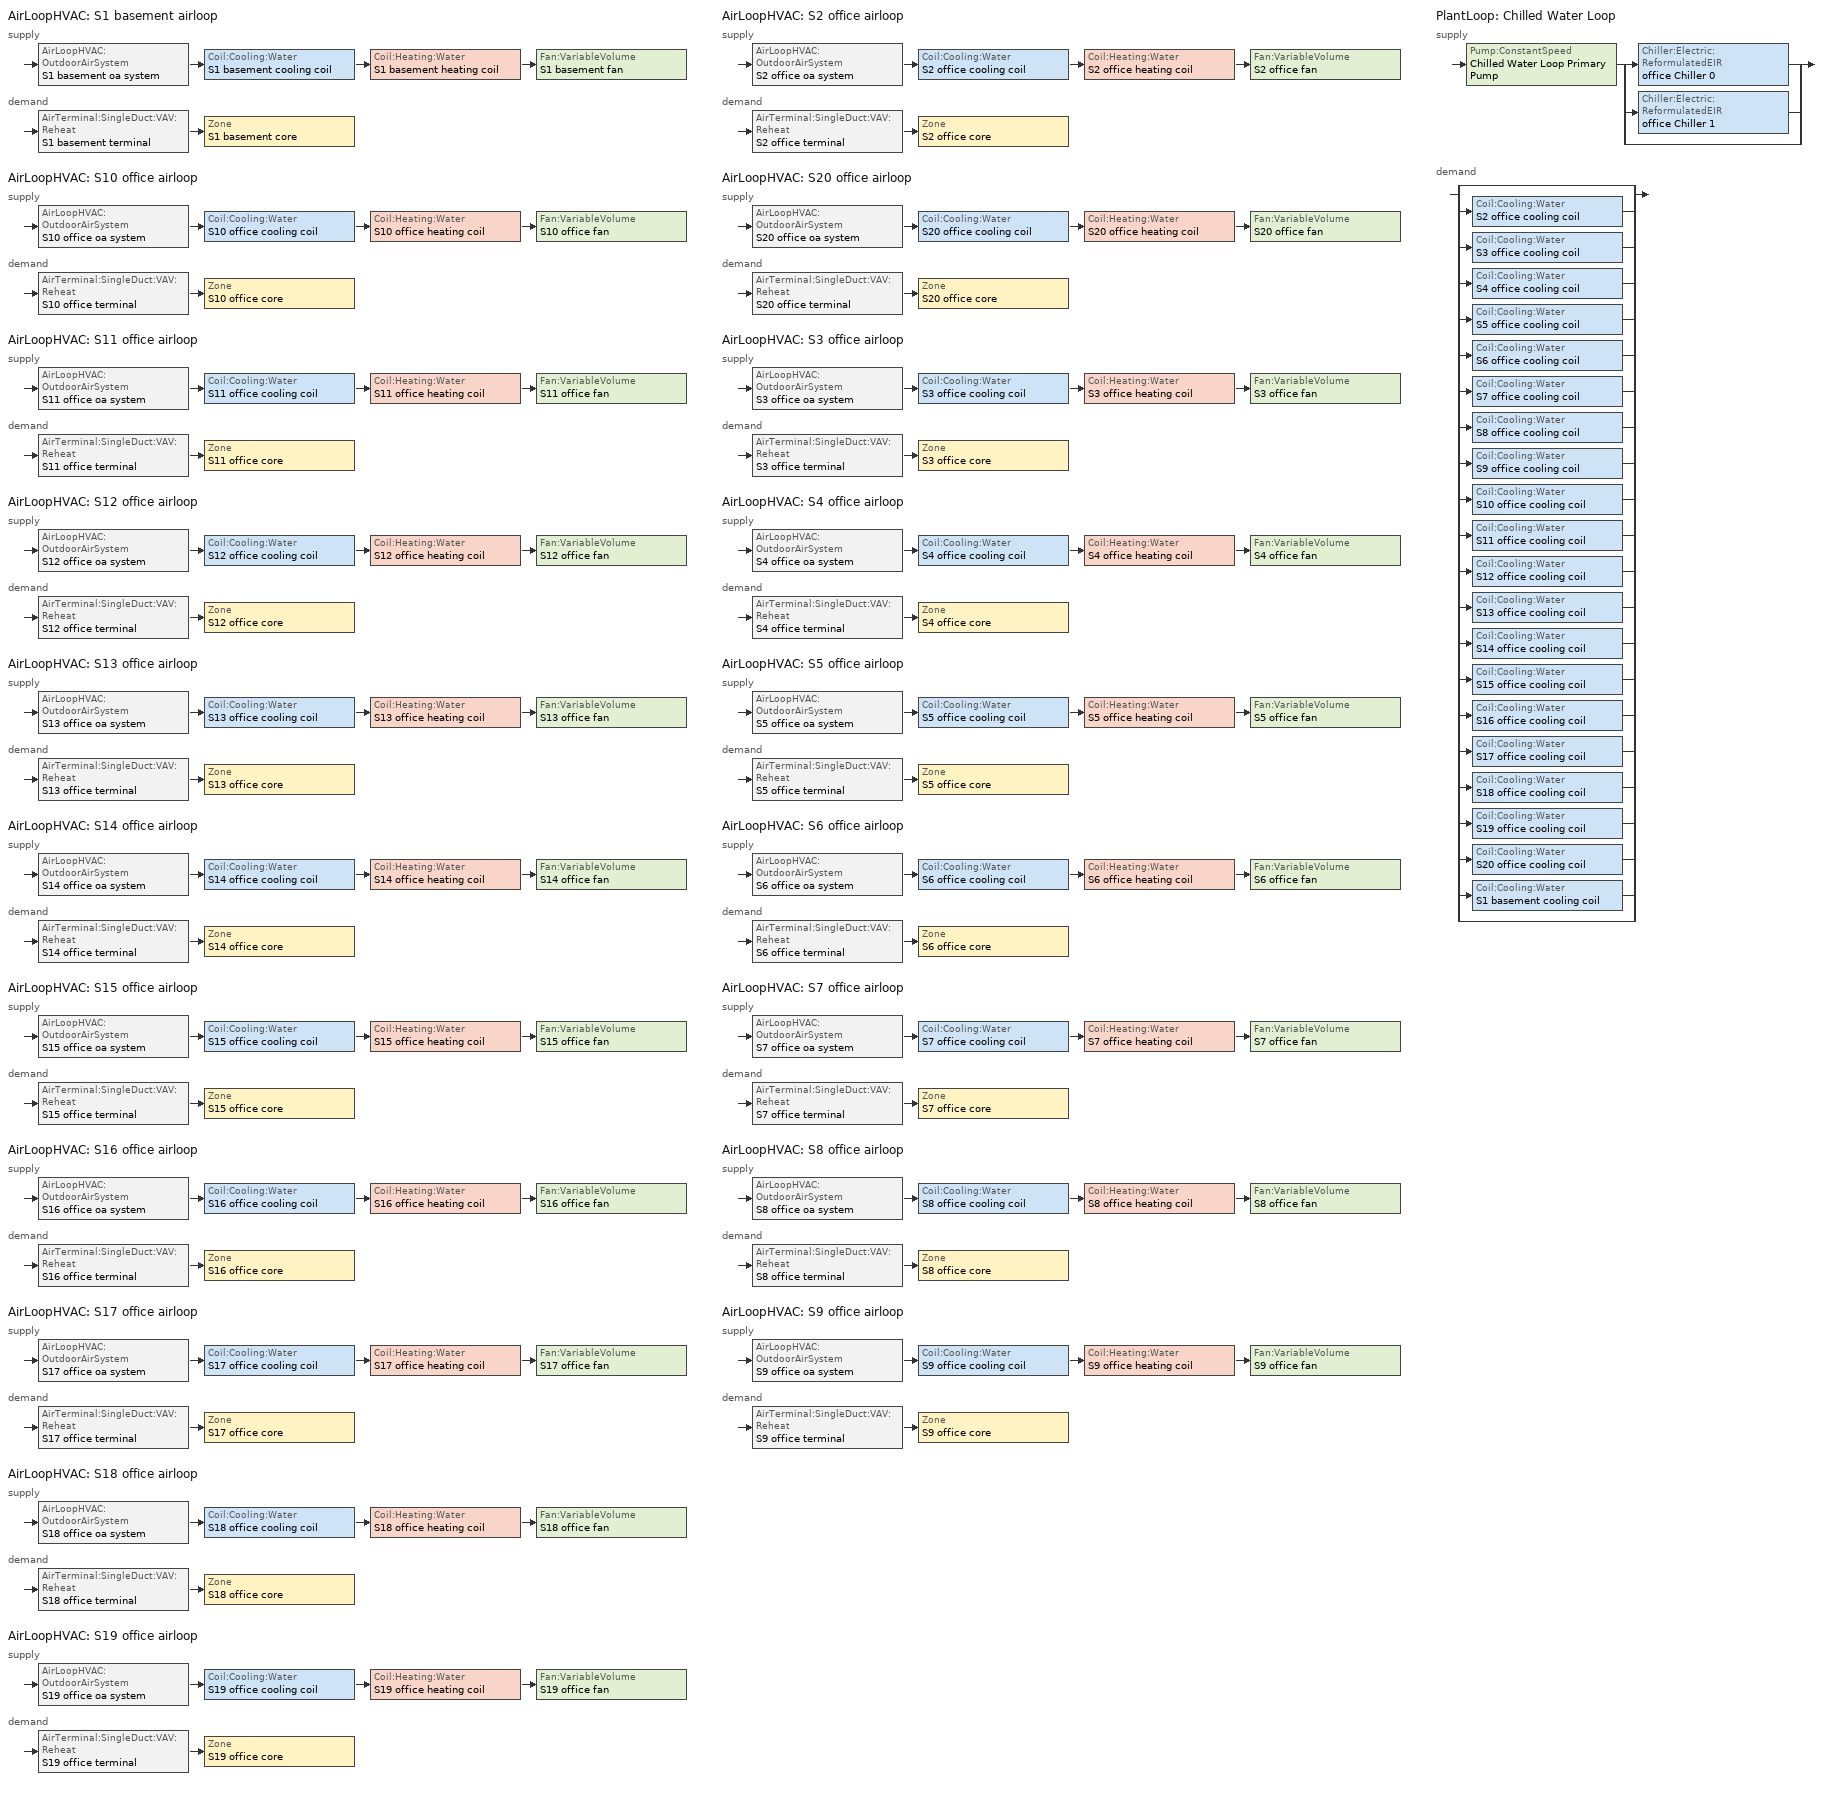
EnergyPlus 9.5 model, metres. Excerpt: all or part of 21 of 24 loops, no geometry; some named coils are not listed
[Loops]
AirLoopHVAC 'S1 basement airloop'
 supply: AirLoopHVAC:OutdoorAirSystem 'S1 basement oa system' > Coil:Cooling:Water 'S1 basement cooling coil' > Coil:Heating:Water 'S1 basement heating coil' > Fan:VariableVolume 'S1 basement fan'
 demand: AirTerminal:SingleDuct:VAV:Reheat 'S1 basement terminal' > Zone 'S1 basement core'
AirLoopHVAC 'S10 office airloop'
 supply: AirLoopHVAC:OutdoorAirSystem 'S10 office oa system' > Coil:Cooling:Water 'S10 office cooling coil' > Coil:Heating:Water 'S10 office heating coil' > Fan:VariableVolume 'S10 office fan'
 demand: AirTerminal:SingleDuct:VAV:Reheat 'S10 office terminal' > Zone 'S10 office core'
AirLoopHVAC 'S11 office airloop'
 supply: AirLoopHVAC:OutdoorAirSystem 'S11 office oa system' > Coil:Cooling:Water 'S11 office cooling coil' > Coil:Heating:Water 'S11 office heating coil' > Fan:VariableVolume 'S11 office fan'
 demand: AirTerminal:SingleDuct:VAV:Reheat 'S11 office terminal' > Zone 'S11 office core'
AirLoopHVAC 'S12 office airloop'
 supply: AirLoopHVAC:OutdoorAirSystem 'S12 office oa system' > Coil:Cooling:Water 'S12 office cooling coil' > Coil:Heating:Water 'S12 office heating coil' > Fan:VariableVolume 'S12 office fan'
 demand: AirTerminal:SingleDuct:VAV:Reheat 'S12 office terminal' > Zone 'S12 office core'
AirLoopHVAC 'S13 office airloop'
 supply: AirLoopHVAC:OutdoorAirSystem 'S13 office oa system' > Coil:Cooling:Water 'S13 office cooling coil' > Coil:Heating:Water 'S13 office heating coil' > Fan:VariableVolume 'S13 office fan'
 demand: AirTerminal:SingleDuct:VAV:Reheat 'S13 office terminal' > Zone 'S13 office core'
AirLoopHVAC 'S14 office airloop'
 supply: AirLoopHVAC:OutdoorAirSystem 'S14 office oa system' > Coil:Cooling:Water 'S14 office cooling coil' > Coil:Heating:Water 'S14 office heating coil' > Fan:VariableVolume 'S14 office fan'
 demand: AirTerminal:SingleDuct:VAV:Reheat 'S14 office terminal' > Zone 'S14 office core'
AirLoopHVAC 'S15 office airloop'
 supply: AirLoopHVAC:OutdoorAirSystem 'S15 office oa system' > Coil:Cooling:Water 'S15 office cooling coil' > Coil:Heating:Water 'S15 office heating coil' > Fan:VariableVolume 'S15 office fan'
 demand: AirTerminal:SingleDuct:VAV:Reheat 'S15 office terminal' > Zone 'S15 office core'
AirLoopHVAC 'S16 office airloop'
 supply: AirLoopHVAC:OutdoorAirSystem 'S16 office oa system' > Coil:Cooling:Water 'S16 office cooling coil' > Coil:Heating:Water 'S16 office heating coil' > Fan:VariableVolume 'S16 office fan'
 demand: AirTerminal:SingleDuct:VAV:Reheat 'S16 office terminal' > Zone 'S16 office core'
AirLoopHVAC 'S17 office airloop'
 supply: AirLoopHVAC:OutdoorAirSystem 'S17 office oa system' > Coil:Cooling:Water 'S17 office cooling coil' > Coil:Heating:Water 'S17 office heating coil' > Fan:VariableVolume 'S17 office fan'
 demand: AirTerminal:SingleDuct:VAV:Reheat 'S17 office terminal' > Zone 'S17 office core'
AirLoopHVAC 'S18 office airloop'
 supply: AirLoopHVAC:OutdoorAirSystem 'S18 office oa system' > Coil:Cooling:Water 'S18 office cooling coil' > Coil:Heating:Water 'S18 office heating coil' > Fan:VariableVolume 'S18 office fan'
 demand: AirTerminal:SingleDuct:VAV:Reheat 'S18 office terminal' > Zone 'S18 office core'
AirLoopHVAC 'S19 office airloop'
 supply: AirLoopHVAC:OutdoorAirSystem 'S19 office oa system' > Coil:Cooling:Water 'S19 office cooling coil' > Coil:Heating:Water 'S19 office heating coil' > Fan:VariableVolume 'S19 office fan'
 demand: AirTerminal:SingleDuct:VAV:Reheat 'S19 office terminal' > Zone 'S19 office core'
AirLoopHVAC 'S2 office airloop'
 supply: AirLoopHVAC:OutdoorAirSystem 'S2 office oa system' > Coil:Cooling:Water 'S2 office cooling coil' > Coil:Heating:Water 'S2 office heating coil' > Fan:VariableVolume 'S2 office fan'
 demand: AirTerminal:SingleDuct:VAV:Reheat 'S2 office terminal' > Zone 'S2 office core'
AirLoopHVAC 'S20 office airloop'
 supply: AirLoopHVAC:OutdoorAirSystem 'S20 office oa system' > Coil:Cooling:Water 'S20 office cooling coil' > Coil:Heating:Water 'S20 office heating coil' > Fan:VariableVolume 'S20 office fan'
 demand: AirTerminal:SingleDuct:VAV:Reheat 'S20 office terminal' > Zone 'S20 office core'
AirLoopHVAC 'S3 office airloop'
 supply: AirLoopHVAC:OutdoorAirSystem 'S3 office oa system' > Coil:Cooling:Water 'S3 office cooling coil' > Coil:Heating:Water 'S3 office heating coil' > Fan:VariableVolume 'S3 office fan'
 demand: AirTerminal:SingleDuct:VAV:Reheat 'S3 office terminal' > Zone 'S3 office core'
AirLoopHVAC 'S4 office airloop'
 supply: AirLoopHVAC:OutdoorAirSystem 'S4 office oa system' > Coil:Cooling:Water 'S4 office cooling coil' > Coil:Heating:Water 'S4 office heating coil' > Fan:VariableVolume 'S4 office fan'
 demand: AirTerminal:SingleDuct:VAV:Reheat 'S4 office terminal' > Zone 'S4 office core'
AirLoopHVAC 'S5 office airloop'
 supply: AirLoopHVAC:OutdoorAirSystem 'S5 office oa system' > Coil:Cooling:Water 'S5 office cooling coil' > Coil:Heating:Water 'S5 office heating coil' > Fan:VariableVolume 'S5 office fan'
 demand: AirTerminal:SingleDuct:VAV:Reheat 'S5 office terminal' > Zone 'S5 office core'
AirLoopHVAC 'S6 office airloop'
 supply: AirLoopHVAC:OutdoorAirSystem 'S6 office oa system' > Coil:Cooling:Water 'S6 office cooling coil' > Coil:Heating:Water 'S6 office heating coil' > Fan:VariableVolume 'S6 office fan'
 demand: AirTerminal:SingleDuct:VAV:Reheat 'S6 office terminal' > Zone 'S6 office core'
AirLoopHVAC 'S7 office airloop'
 supply: AirLoopHVAC:OutdoorAirSystem 'S7 office oa system' > Coil:Cooling:Water 'S7 office cooling coil' > Coil:Heating:Water 'S7 office heating coil' > Fan:VariableVolume 'S7 office fan'
 demand: AirTerminal:SingleDuct:VAV:Reheat 'S7 office terminal' > Zone 'S7 office core'
AirLoopHVAC 'S8 office airloop'
 supply: AirLoopHVAC:OutdoorAirSystem 'S8 office oa system' > Coil:Cooling:Water 'S8 office cooling coil' > Coil:Heating:Water 'S8 office heating coil' > Fan:VariableVolume 'S8 office fan'
 demand: AirTerminal:SingleDuct:VAV:Reheat 'S8 office terminal' > Zone 'S8 office core'
AirLoopHVAC 'S9 office airloop'
 supply: AirLoopHVAC:OutdoorAirSystem 'S9 office oa system' > Coil:Cooling:Water 'S9 office cooling coil' > Coil:Heating:Water 'S9 office heating coil' > Fan:VariableVolume 'S9 office fan'
 demand: AirTerminal:SingleDuct:VAV:Reheat 'S9 office terminal' > Zone 'S9 office core'
PlantLoop 'Chilled Water Loop'
 supply: Pump:ConstantSpeed 'Chilled Water Loop Primary Pump' > split
  | Chiller:Electric:ReformulatedEIR 'office Chiller 0'
  | Chiller:Electric:ReformulatedEIR 'office Chiller 1'
  | bypass
 demand: split
  | bypass
  | Coil:Cooling:Water 'S2 office cooling coil'
  | Coil:Cooling:Water 'S3 office cooling coil'
  | Coil:Cooling:Water 'S4 office cooling coil'
  | Coil:Cooling:Water 'S5 office cooling coil'
  | Coil:Cooling:Water 'S6 office cooling coil'
  | Coil:Cooling:Water 'S7 office cooling coil'
  | Coil:Cooling:Water 'S8 office cooling coil'
  | Coil:Cooling:Water 'S9 office cooling coil'
  | Coil:Cooling:Water 'S10 office cooling coil'
  | Coil:Cooling:Water 'S11 office cooling coil'
  | Coil:Cooling:Water 'S12 office cooling coil'
  | Coil:Cooling:Water 'S13 office cooling coil'
  | Coil:Cooling:Water 'S14 office cooling coil'
  | Coil:Cooling:Water 'S15 office cooling coil'
  | Coil:Cooling:Water 'S16 office cooling coil'
  | Coil:Cooling:Water 'S17 office cooling coil'
  | Coil:Cooling:Water 'S18 office cooling coil'
  | Coil:Cooling:Water 'S19 office cooling coil'
  | Coil:Cooling:Water 'S20 office cooling coil'
  | Coil:Cooling:Water 'S1 basement cooling coil'
  | bypass
[ZoneControl:Thermostat]
Name | Zone or ZoneList | Control Type Schedule | Control 1
S1 basement core Thermostat | S1 basement core | S1 basement core Thermostat Schedule | basement thermostat
S10 office core Thermostat | S10 office core | S10 office core Thermostat Schedule | office thermostat 1
S11 office core Thermostat | S11 office core | S11 office core Thermostat Schedule | office thermostat 11
S12 office core Thermostat | S12 office core | S12 office core Thermostat Schedule | office thermostat 12
S13 office core Thermostat | S13 office core | S13 office core Thermostat Schedule | office thermostat 13
S14 office core Thermostat | S14 office core | S14 office core Thermostat Schedule | office thermostat
S15 office core Thermostat | S15 office core | S15 office core Thermostat Schedule | office thermostat 14
S16 office core Thermostat | S16 office core | S16 office core Thermostat Schedule | office thermostat 15
S17 office core Thermostat | S17 office core | S17 office core Thermostat Schedule | office thermostat 16
S18 office core Thermostat | S18 office core | S18 office core Thermostat Schedule | office thermostat 17
S19 office core Thermostat | S19 office core | S19 office core Thermostat Schedule | office thermostat 18
S2 office core Thermostat | S2 office core | S2 office core Thermostat Schedule | office thermostat 2
S20 office core Thermostat | S20 office core | S20 office core Thermostat Schedule | office thermostat 10
S3 office core Thermostat | S3 office core | S3 office core Thermostat Schedule | office thermostat 6
S4 office core Thermostat | S4 office core | S4 office core Thermostat Schedule | office thermostat 7
S5 office core Thermostat | S5 office core | S5 office core Thermostat Schedule | office thermostat 8
S6 office core Thermostat | S6 office core | S6 office core Thermostat Schedule | office thermostat 4
S7 office core Thermostat | S7 office core | S7 office core Thermostat Schedule | office thermostat 5
S8 office core Thermostat | S8 office core | S8 office core Thermostat Schedule | office thermostat 9
S9 office core Thermostat | S9 office core | S9 office core Thermostat Schedule | office thermostat 3
[ThermostatSetpoint:DualSetpoint]
Name | Heating Setpoint Temperature Schedule | Cooling Setpoint Temperature Schedule
basement thermostat | basement heating year | basement cooling year
office thermostat 1; office thermostat 11; office thermostat 12; office thermostat 13; office thermostat; office thermostat 14; office thermostat 15; office thermostat 16; office thermostat 17; office thermostat 18; office thermostat 2; office thermostat 10; office thermostat 6; office thermostat 7; office thermostat 8; office thermostat 4; office thermostat 5; office thermostat 9; office thermostat 3 | office heating year | office cooling year
[AirTerminal:SingleDuct:VAV:Reheat] Maximum Air Flow Rate {m3/s}=Autosize; Zone Minimum Air Flow Input Method=Constant; Constant Minimum Air Flow Fraction=0.3; Maximum Hot Water or Steam Flow Rate {m3/s}=Autosize; Minimum Hot Water or Steam Flow Rate {m3/s}=0; Convergence Tolerance=0.001; Damper Heating Action=Normal; Maximum Flow per Zone Floor Area During Reheat {m3/s-m2}=Autocalculate; Maximum Flow Fraction During Reheat=Autocalculate; Maximum Reheat Air Temperature {C}=35
Name | Availability Schedule | Reheat Coil
S1 basement terminal | basement hvac year | S1 basement hot water reheat coil
S10 office terminal | office hvac year | S10 office hot water reheat coil
S11 office terminal | office hvac year | S11 office hot water reheat coil
S12 office terminal | office hvac year | S12 office hot water reheat coil
S13 office terminal | office hvac year | S13 office hot water reheat coil
S14 office terminal | office hvac year | S14 office hot water reheat coil
S15 office terminal | office hvac year | S15 office hot water reheat coil
S16 office terminal | office hvac year | S16 office hot water reheat coil
S17 office terminal | office hvac year | S17 office hot water reheat coil
S18 office terminal | office hvac year | S18 office hot water reheat coil
S19 office terminal | office hvac year | S19 office hot water reheat coil
S2 office terminal | office hvac year | S2 office hot water reheat coil
S20 office terminal | office hvac year | S20 office hot water reheat coil
S3 office terminal | office hvac year | S3 office hot water reheat coil
S4 office terminal | office hvac year | S4 office hot water reheat coil
S5 office terminal | office hvac year | S5 office hot water reheat coil
S6 office terminal | office hvac year | S6 office hot water reheat coil
S7 office terminal | office hvac year | S7 office hot water reheat coil
S8 office terminal | office hvac year | S8 office hot water reheat coil
S9 office terminal | office hvac year | S9 office hot water reheat coil
[Coil:Heating:Water] U-Factor Times Area Value {W/K}=Autosize; Maximum Water Flow Rate {m3/s}=Autosize; Performance Input Method=UFactorTimesAreaAndDesignWaterFlowRate; Rated Capacity {W}=Autosize; Rated Inlet Water Temperature {C}=82.22; Rated Inlet Air Temperature {C}=16.6; Rated Outlet Water Temperature {C}=60; Rated Outlet Air Temperature {C}=32.2; Rated Ratio for Air and Water Convection=0.5
Name | Availability Schedule
S1 basement heating coil | basement hvac year
S10 office heating coil; S11 office heating coil; S12 office heating coil; S13 office heating coil; S14 office heating coil; S15 office heating coil; S16 office heating coil; S17 office heating coil; S18 office heating coil; S19 office heating coil; S2 office heating coil; S20 office heating coil; S3 office heating coil; S4 office heating coil; S5 office heating coil; S6 office heating coil; S7 office heating coil; S8 office heating coil; S9 office heating coil | office hvac year
[Zone equipment]
S1 basement core: S1 basement terminal
S10 office core: S10 office terminal
S11 office core: S11 office terminal
S12 office core: S12 office terminal
S13 office core: S13 office terminal
S14 office core: S14 office terminal
S15 office core: S15 office terminal
S16 office core: S16 office terminal
S17 office core: S17 office terminal
S18 office core: S18 office terminal
S19 office core: S19 office terminal
S2 office core: S2 office terminal
S20 office core: S20 office terminal
S3 office core: S3 office terminal
S4 office core: S4 office terminal
S5 office core: S5 office terminal
S6 office core: S6 office terminal
S7 office core: S7 office terminal
S8 office core: S8 office terminal
S9 office core: S9 office terminal
[Sizing:Zone] Zone Cooling Design Supply Air Temperature Input Method=SupplyAirTemperature; Zone Cooling Design Supply Air Temperature {C}=12.78; Zone Cooling Design Supply Air Temperature Difference {deltaC}=11.11; Zone Heating Design Supply Air Temperature Input Method=SupplyAirTemperature; Zone Heating Design Supply Air Temperature {C}=35; Zone Heating Design Supply Air Temperature Difference {deltaC}=11.11; Zone Cooling Design Supply Air Humidity Ratio {kgWater/kgDryAir}=0.0085; Zone Heating Design Supply Air Humidity Ratio {kgWater/kgDryAir}=0.008; Cooling Design Air Flow Method=DesignDay; Cooling Design Air Flow Rate {m3/s}=0; Cooling Minimum Air Flow per Zone Floor Area {m3/s-m2}=0.000762; Cooling Minimum Air Flow {m3/s}=0; Cooling Minimum Air Flow Fraction=0; Heating Design Air Flow Method=DesignDay; Heating Design Air Flow Rate {m3/s}=0; Heating Maximum Air Flow per Zone Floor Area {m3/s-m2}=0.002032; Heating Maximum Air Flow {m3/s}=0.141576; Heating Maximum Air Flow Fraction=0.3; Account for Dedicated Outdoor Air System=No; Dedicated Outdoor Air System Control Strategy=NeutralSupplyAir; Dedicated Outdoor Air Low Setpoint Temperature for Design {C}=autosize; Dedicated Outdoor Air High Setpoint Temperature for Design {C}=autosize
Name | Design Specification Outdoor Air Object | Design Specification Zone Air Distribution Object
S1 basement core | basement design_oa | S1 basement core Design Spec Zone Air Dist
S10 office core | office design_oa | S10 office core Design Spec Zone Air Dist
S11 office core | office design_oa | S11 office core Design Spec Zone Air Dist
S12 office core | office design_oa | S12 office core Design Spec Zone Air Dist
S13 office core | office design_oa | S13 office core Design Spec Zone Air Dist
S14 office core | office design_oa | S14 office core Design Spec Zone Air Dist
S15 office core | office design_oa | S15 office core Design Spec Zone Air Dist
S16 office core | office design_oa | S16 office core Design Spec Zone Air Dist
S17 office core | office design_oa | S17 office core Design Spec Zone Air Dist
S18 office core | office design_oa | S18 office core Design Spec Zone Air Dist
S19 office core | office design_oa | S19 office core Design Spec Zone Air Dist
S2 office core | office design_oa | S2 office core Design Spec Zone Air Dist
S20 office core | office design_oa | S20 office core Design Spec Zone Air Dist
S3 office core | office design_oa | S3 office core Design Spec Zone Air Dist
S4 office core | office design_oa | S4 office core Design Spec Zone Air Dist
S5 office core | office design_oa | S5 office core Design Spec Zone Air Dist
S6 office core | office design_oa | S6 office core Design Spec Zone Air Dist
S7 office core | office design_oa | S7 office core Design Spec Zone Air Dist
S8 office core | office design_oa | S8 office core Design Spec Zone Air Dist
S9 office core | office design_oa | S9 office core Design Spec Zone Air Dist
[DesignSpecification:ZoneAirDistribution] Zone Air Distribution Effectiveness in Cooling Mode=1; Zone Air Distribution Effectiveness in Heating Mode=1
S1 basement core Design Spec Zone Air Dist; S10 office core Design Spec Zone Air Dist; S11 office core Design Spec Zone Air Dist; S12 office core Design Spec Zone Air Dist; S13 office core Design Spec Zone Air Dist; S14 office core Design Spec Zone Air Dist; S15 office core Design Spec Zone Air Dist; S16 office core Design Spec Zone Air Dist; S17 office core Design Spec Zone Air Dist; S18 office core Design Spec Zone Air Dist; S19 office core Design Spec Zone Air Dist; S2 office core Design Spec Zone Air Dist; S20 office core Design Spec Zone Air Dist; S3 office core Design Spec Zone Air Dist; S4 office core Design Spec Zone Air Dist; S5 office core Design Spec Zone Air Dist; S6 office core Design Spec Zone Air Dist; S7 office core Design Spec Zone Air Dist; S8 office core Design Spec Zone Air Dist; S9 office core Design Spec Zone Air Dist
[Controller:MechanicalVentilation] Demand Controlled Ventilation=No; System Outdoor Air Method=ZoneSum
Name | Availability Schedule | Zone or ZoneList 1 | Design Specification Outdoor Air Object Name 1 | Design Specification Zone Air Distribution Object Name 1
Controller Mechanical Ventilation 20 | basement oa control year | S1 basement core | basement design_oa | S1 basement core Design Spec Zone Air Dist
Controller Mechanical Ventilation 9 | office oa control year | S10 office core | office design_oa | S10 office core Design Spec Zone Air Dist
Controller Mechanical Ventilation 10 | office oa control year | S11 office core | office design_oa | S11 office core Design Spec Zone Air Dist
Controller Mechanical Ventilation 11 | office oa control year | S12 office core | office design_oa | S12 office core Design Spec Zone Air Dist
Controller Mechanical Ventilation 12 | office oa control year | S13 office core | office design_oa | S13 office core Design Spec Zone Air Dist
Controller Mechanical Ventilation 13 | office oa control year | S14 office core | office design_oa | S14 office core Design Spec Zone Air Dist
Controller Mechanical Ventilation 14 | office oa control year | S15 office core | office design_oa | S15 office core Design Spec Zone Air Dist
Controller Mechanical Ventilation 15 | office oa control year | S16 office core | office design_oa | S16 office core Design Spec Zone Air Dist
Controller Mechanical Ventilation 16 | office oa control year | S17 office core | office design_oa | S17 office core Design Spec Zone Air Dist
Controller Mechanical Ventilation 17 | office oa control year | S18 office core | office design_oa | S18 office core Design Spec Zone Air Dist
Controller Mechanical Ventilation 18 | office oa control year | S19 office core | office design_oa | S19 office core Design Spec Zone Air Dist
Controller Mechanical Ventilation 1 | office oa control year | S2 office core | office design_oa | S2 office core Design Spec Zone Air Dist
Controller Mechanical Ventilation 19 | office oa control year | S20 office core | office design_oa | S20 office core Design Spec Zone Air Dist
Controller Mechanical Ventilation 2 | office oa control year | S3 office core | office design_oa | S3 office core Design Spec Zone Air Dist
Controller Mechanical Ventilation 3 | office oa control year | S4 office core | office design_oa | S4 office core Design Spec Zone Air Dist
Controller Mechanical Ventilation 4 | office oa control year | S5 office core | office design_oa | S5 office core Design Spec Zone Air Dist
Controller Mechanical Ventilation 5 | office oa control year | S6 office core | office design_oa | S6 office core Design Spec Zone Air Dist
Controller Mechanical Ventilation 6 | office oa control year | S7 office core | office design_oa | S7 office core Design Spec Zone Air Dist
Controller Mechanical Ventilation 7 | office oa control year | S8 office core | office design_oa | S8 office core Design Spec Zone Air Dist
Controller Mechanical Ventilation 8 | office oa control year | S9 office core | office design_oa | S9 office core Design Spec Zone Air Dist
[DesignSpecification:OutdoorAir] Outdoor Air Method=maximum; Outdoor Air Flow per Person {m3/s-person}=0.00707921; Outdoor Air Flow per Zone Floor Area {m3/s-m2}=0.000762; Outdoor Air Flow per Zone {m3/s}=0; Outdoor Air Flow Air Changes per Hour {1/hr}=0
basement design_oa; office design_oa
[AirLoopHVAC] Design Supply Air Flow Rate {m3/s}=AutoSize
S1 basement airloop; S10 office airloop; S11 office airloop; S12 office airloop; S13 office airloop; S14 office airloop; S15 office airloop; S16 office airloop; S17 office airloop; S18 office airloop; S19 office airloop; S2 office airloop; S20 office airloop; S3 office airloop; S4 office airloop; S5 office airloop; S6 office airloop; S7 office airloop; S8 office airloop; S9 office airloop
[Sizing:System] Type of Load to Size On=Sensible; Design Outdoor Air Flow Rate {m3/s}=Autosize; Central Heating Maximum System Air Flow Ratio=0.3; Preheat Design Temperature {C}=7; Preheat Design Humidity Ratio {kgWater/kgDryAir}=0.005; Precool Design Temperature {C}=12.8; Precool Design Humidity Ratio {kgWater/kgDryAir}=0.008; Central Cooling Design Supply Air Temperature {C}=12.78; Central Heating Design Supply Air Temperature {C}=12.78; Type of Zone Sum to Use=NonCoincident; 100% Outdoor Air in Cooling=No; 100% Outdoor Air in Heating=No; Central Cooling Design Supply Air Humidity Ratio {kgWater/kgDryAir}=0.008; Central Heating Design Supply Air Humidity Ratio {kgWater/kgDryAir}=0.0085; Cooling Supply Air Flow Rate Method=DesignDay; Cooling Supply Air Flow Rate {m3/s}=0; Cooling Supply Air Flow Rate Per Floor Area {m3/s-m2}=0.00996765; Cooling Fraction of Autosized Cooling Supply Air Flow Rate=1; Cooling Supply Air Flow Rate Per Unit Cooling Capacity {m3/s-W}=3.94755e-05; Heating Supply Air Flow Rate Method=DesignDay; Heating Supply Air Flow Rate {m3/s}=0; Heating Supply Air Flow Rate Per Floor Area {m3/s-m2}=0.00996765; Heating Fraction of Autosized Heating Supply Air Flow Rate=1; Heating Fraction of Autosized Cooling Supply Air Flow Rate=1; Heating Supply Air Flow Rate Per Unit Heating Capacity {m3/s-W}=3.15882e-05; System Outdoor Air Method=ZoneSum; Zone Maximum Outdoor Air Fraction=1; Cooling Design Capacity Method=CoolingDesignCapacity; Cooling Design Capacity {W}=Autosize; Cooling Design Capacity Per Floor Area {W/m2}=234.7; Fraction of Autosized Cooling Design Capacity=1; Heating Design Capacity Method=HeatingDesignCapacity; Heating Design Capacity {W}=Autosize; Heating Design Capacity Per Floor Area {W/m2}=157; Fraction of Autosized Heating Design Capacity=1; Central Cooling Capacity Control Method=OnOff
S1 basement airloop; S10 office airloop; S11 office airloop; S12 office airloop; S13 office airloop; S14 office airloop; S15 office airloop; S16 office airloop; S17 office airloop; S18 office airloop; S19 office airloop; S2 office airloop; S20 office airloop; S3 office airloop; S4 office airloop; S5 office airloop; S6 office airloop; S7 office airloop; S8 office airloop; S9 office airloop
[Controller:WaterCoil] Control Variable=Temperature; Actuator Variable=Flow; Maximum Actuated Flow {m3/s}=Autosize; Minimum Actuated Flow {m3/s}=0
Name | Action | Controller Convergence Tolerance {deltaC}
Controller Water Coil 59; Controller Water Coil 26; Controller Water Coil 29; Controller Water Coil 32; Controller Water Coil 35; Controller Water Coil 38; Controller Water Coil 41; Controller Water Coil 44; Controller Water Coil 47; Controller Water Coil 50; Controller Water Coil 53; Controller Water Coil 2; Controller Water Coil 56; Controller Water Coil 5; Controller Water Coil 8; Controller Water Coil 11; Controller Water Coil 14; Controller Water Coil 17; Controller Water Coil 20; Controller Water Coil 23 | Reverse | Autosize
Controller Water Coil 58; Controller Water Coil 25; Controller Water Coil 28; Controller Water Coil 31; Controller Water Coil 34; Controller Water Coil 37; Controller Water Coil 40; Controller Water Coil 43; Controller Water Coil 46; Controller Water Coil 49; Controller Water Coil 52; Controller Water Coil 1; Controller Water Coil 55; Controller Water Coil 4; Controller Water Coil 7; Controller Water Coil 10; Controller Water Coil 13; Controller Water Coil 16; Controller Water Coil 19; Controller Water Coil 22 | Normal | 0.0001
[Controller:OutdoorAir] Minimum Outdoor Air Flow Rate {m3/s}=Autosize; Maximum Outdoor Air Flow Rate {m3/s}=Autosize; Economizer Control Type=DifferentialDryBulb; Economizer Control Action Type=ModulateFlow; Economizer Maximum Limit Dry-Bulb Temperature {C}=20; Economizer Maximum Limit Enthalpy {J/kg}=64000; Economizer Minimum Limit Dry-Bulb Temperature {C}=-100; Lockout Type=NoLockout; Minimum Limit Type=FixedMinimum; High Humidity Control=No; Control High Indoor Humidity Based on Outdoor Humidity Ratio=Yes; Heat Recovery Bypass Control Type=BypassWhenWithinEconomizerLimits
Name | Minimum Outdoor Air Schedule | Maximum Fraction of Outdoor Air Schedule | Mechanical Ventilation Controller
S1 basement oa controller | basement oa control year | S1 basement max oa schedule | Controller Mechanical Ventilation 20
S10 office oa controller | office oa control year | S10 office max oa schedule | Controller Mechanical Ventilation 9
S11 office oa controller | office oa control year | S11 office max oa schedule | Controller Mechanical Ventilation 10
S12 office oa controller | office oa control year | S12 office max oa schedule | Controller Mechanical Ventilation 11
S13 office oa controller | office oa control year | S13 office max oa schedule | Controller Mechanical Ventilation 12
S14 office oa controller | office oa control year | S14 office max oa schedule | Controller Mechanical Ventilation 13
S15 office oa controller | office oa control year | S15 office max oa schedule | Controller Mechanical Ventilation 14
S16 office oa controller | office oa control year | S16 office max oa schedule | Controller Mechanical Ventilation 15
S17 office oa controller | office oa control year | S17 office max oa schedule | Controller Mechanical Ventilation 16
S18 office oa controller | office oa control year | S18 office max oa schedule | Controller Mechanical Ventilation 17
S19 office oa controller | office oa control year | S19 office max oa schedule | Controller Mechanical Ventilation 18
S2 office oa controller | office oa control year | S2 office max oa schedule | Controller Mechanical Ventilation 1
S20 office oa controller | office oa control year | S20 office max oa schedule | Controller Mechanical Ventilation 19
S3 office oa controller | office oa control year | S3 office max oa schedule | Controller Mechanical Ventilation 2
S4 office oa controller | office oa control year | S4 office max oa schedule | Controller Mechanical Ventilation 3
S5 office oa controller | office oa control year | S5 office max oa schedule | Controller Mechanical Ventilation 4
S6 office oa controller | office oa control year | S6 office max oa schedule | Controller Mechanical Ventilation 5
S7 office oa controller | office oa control year | S7 office max oa schedule | Controller Mechanical Ventilation 6
S8 office oa controller | office oa control year | S8 office max oa schedule | Controller Mechanical Ventilation 7
S9 office oa controller | office oa control year | S9 office max oa schedule | Controller Mechanical Ventilation 8
[SetpointManager:MixedAir] Control Variable=Temperature
S1 basement oa system SM_MA; S1 basement cooling coil SM_MA; S1 basement heating coil SM_MA; S10 office oa system SM_MA; S10 office cooling coil SM_MA; S10 office heating coil SM_MA; S11 office oa system SM_MA; S11 office cooling coil SM_MA; S11 office heating coil SM_MA; S12 office oa system SM_MA; S12 office cooling coil SM_MA; S12 office heating coil SM_MA; S13 office oa system SM_MA; S13 office cooling coil SM_MA; S13 office heating coil SM_MA; S14 office oa system SM_MA; S14 office cooling coil SM_MA; S14 office heating coil SM_MA; S15 office oa system SM_MA; S15 office cooling coil SM_MA; S15 office heating coil SM_MA; S16 office oa system SM_MA; S16 office cooling coil SM_MA; S16 office heating coil SM_MA; S17 office oa system SM_MA; S17 office cooling coil SM_MA; S17 office heating coil SM_MA; S18 office oa system SM_MA; S18 office cooling coil SM_MA; S18 office heating coil SM_MA; S19 office oa system SM_MA; S19 office cooling coil SM_MA; S19 office heating coil SM_MA; S2 office oa system SM_MA; S2 office cooling coil SM_MA; S2 office heating coil SM_MA; S20 office oa system SM_MA; S20 office cooling coil SM_MA; S20 office heating coil SM_MA; S3 office oa system SM_MA; S3 office cooling coil SM_MA; S3 office heating coil SM_MA; S4 office oa system SM_MA; S4 office cooling coil SM_MA; S4 office heating coil SM_MA; S5 office oa system SM_MA; S5 office cooling coil SM_MA; S5 office heating coil SM_MA; S6 office oa system SM_MA; S6 office cooling coil SM_MA; S6 office heating coil SM_MA; S7 office oa system SM_MA; S7 office cooling coil SM_MA; S7 office heating coil SM_MA; S8 office oa system SM_MA; S8 office cooling coil SM_MA; S8 office heating coil SM_MA; S9 office oa system SM_MA; S9 office cooling coil SM_MA; S9 office heating coil SM_MA
[Coil:Cooling:Water] Design Water Flow Rate {m3/s}=Autosize; Design Air Flow Rate {m3/s}=Autosize; Design Inlet Water Temperature {C}=Autosize; Design Inlet Air Temperature {C}=Autosize; Design Outlet Air Temperature {C}=Autosize; Design Inlet Air Humidity Ratio {kgWater/kgDryAir}=Autosize; Design Outlet Air Humidity Ratio {kgWater/kgDryAir}=Autosize; Type of Analysis=SimpleAnalysis; Heat Exchanger Configuration=CrossFlow
Name | Availability Schedule
S1 basement cooling coil | basement hvac year
S10 office cooling coil; S11 office cooling coil; S12 office cooling coil; S13 office cooling coil; S14 office cooling coil; S15 office cooling coil; S16 office cooling coil; S17 office cooling coil; S18 office cooling coil; S19 office cooling coil; S2 office cooling coil; S20 office cooling coil; S3 office cooling coil; S4 office cooling coil; S5 office cooling coil; S6 office cooling coil; S7 office cooling coil; S8 office cooling coil; S9 office cooling coil | office hvac year
[Fan:VariableVolume] Fan Total Efficiency=0.6045; Pressure Rise {Pa}=1017; Maximum Flow Rate {m3/s}=AutoSize; Fan Power Minimum Flow Rate Input Method=FixedFlowRate; Fan Power Minimum Flow Fraction=0; Fan Power Minimum Air Flow Rate {m3/s}=0; Motor Efficiency=0.93; Motor In Airstream Fraction=1; Fan Power Coefficient 1=0.0407599; Fan Power Coefficient 2=0.088045; Fan Power Coefficient 3=-0.0729261; Fan Power Coefficient 4=0.94374; Fan Power Coefficient 5=0
Name | Availability Schedule
S1 basement fan | basement hvac year
S10 office fan; S11 office fan; S12 office fan; S13 office fan; S14 office fan; S15 office fan; S16 office fan; S17 office fan; S18 office fan; S19 office fan; S2 office fan; S20 office fan; S3 office fan; S4 office fan; S5 office fan; S6 office fan; S7 office fan; S8 office fan; S9 office fan | office hvac year
[SetpointManager:Scheduled] Control Variable=Temperature
Name | Schedule
S1 basement deck temp setpoint manager | water heating coil deck temp 19
S10 office deck temp setpoint manager | water heating coil deck temp 8
S11 office deck temp setpoint manager | water heating coil deck temp 9
S12 office deck temp setpoint manager | water heating coil deck temp 10
S13 office deck temp setpoint manager | water heating coil deck temp 11
S14 office deck temp setpoint manager | water heating coil deck temp 12
S15 office deck temp setpoint manager | water heating coil deck temp 13
S16 office deck temp setpoint manager | water heating coil deck temp 14
S17 office deck temp setpoint manager | water heating coil deck temp 15
S18 office deck temp setpoint manager | water heating coil deck temp 16
S19 office deck temp setpoint manager | water heating coil deck temp 17
S2 office deck temp setpoint manager | water heating coil deck temp
S20 office deck temp setpoint manager | water heating coil deck temp 18
S3 office deck temp setpoint manager | water heating coil deck temp 1
S4 office deck temp setpoint manager | water heating coil deck temp 2
S5 office deck temp setpoint manager | water heating coil deck temp 3
S6 office deck temp setpoint manager | water heating coil deck temp 4
S7 office deck temp setpoint manager | water heating coil deck temp 5
S8 office deck temp setpoint manager | water heating coil deck temp 6
S9 office deck temp setpoint manager | water heating coil deck temp 7
Chilled water loop setpoint manager | Chilled Water Loop Temp - 44F
[PlantLoop]
Chilled Water Loop: Fluid Type=Water; Plant Equipment Operation Scheme=Chilled Water Loop Operation Schemes; Maximum Loop Temperature {C}=98; Minimum Loop Temperature {C}=1; Maximum Loop Flow Rate {m3/s}=Autosize; Minimum Loop Flow Rate {m3/s}=0; Plant Loop Volume {m3}=Autocalculate; Load Distribution Scheme=Optimal; Plant Loop Demand Calculation Scheme=SingleSetpoint
[Sizing:Plant]
Chilled Water Loop: Loop Type=Cooling; Design Loop Exit Temperature {C}=6.66667; Loop Design Temperature Difference {deltaC}=5.61111; Sizing Option=NonCoincident; Zone Timesteps in Averaging Window=1; Coincident Sizing Factor Mode=None
[Pump:ConstantSpeed]
Chilled Water Loop Primary Pump: Design Flow Rate {m3/s}=Autosize; Design Pump Head {Pa}=179344; Design Power Consumption {W}=Autosize; Motor Efficiency=0.9; Fraction of Motor Inefficiencies to Fluid Stream=0; Pump Control Type=Intermittent; Design Power Sizing Method=PowerPerFlowPerPressure; Design Electric Power per Unit Flow Rate {W/(m3/s)}=348701.1; Design Shaft Power per Unit Flow Rate per Unit Head {W/((m3/s)-Pa)}=1.28205
[PlantEquipmentOperationSchemes]
Chilled Water Loop Operation Schemes: Control Scheme 1=Chilled Water Loop Cooling Operation Scheme; Control Scheme 1 Schedule=Always On Discrete
[PlantEquipmentOperation:CoolingLoad]
Chilled Water Loop Cooling Operation Scheme: Load Range 1 Lower Limit {W}=0; Load Range 1 Upper Limit {W}=1000000000; Range 1 Equipment List=Chilled Water Loop Cooling Equipment List
[PlantEquipmentList]
Chilled Water Loop Cooling Equipment List: office Chiller 0, office Chiller 1
[Chiller:Electric:ReformulatedEIR] Reference Capacity {W}=Autosize; Reference COP {W/W}=5.5; Reference Chilled Water Flow Rate {m3/s}=autosize; Reference Condenser Water Flow Rate {m3/s}=autosize; Cooling Capacity Function of Temperature Curve=WC Screw Default 90.1-2004 Cap_fT; Electric Input to Cooling Output Ratio Function of Temperature Curve=WC Screw Default 90.1-2004 EIR_fT; Electric Input to Cooling Output Ratio Function of Part Load Ratio Curve=WC Screw GTE 300tons Default 90.1-2004 EIR_fPLR; Chiller Flow Mode Type=ConstantFlow; Sizing Factor=0.5
office Chiller 0; office Chiller 1
[AvailabilityManager:HighTemperatureTurnOff]
Chilled Water Loop high-T off: Temperature {C}=98
[Schedule:Compact]
S1 basement core Thermostat Schedule; S10 office core Thermostat Schedule; S11 office core Thermostat Schedule; S12 office core Thermostat Schedule; S13 office core Thermostat Schedule; S14 office core Thermostat Schedule; S15 office core Thermostat Schedule; S16 office core Thermostat Schedule; S17 office core Thermostat Schedule; S18 office core Thermostat Schedule; S19 office core Thermostat Schedule; S2 office core Thermostat Schedule; S20 office core Thermostat Schedule; S3 office core Thermostat Schedule; S4 office core Thermostat Schedule; S5 office core Thermostat Schedule; S6 office core Thermostat Schedule; S7 office core Thermostat Schedule; S8 office core Thermostat Schedule; S9 office core Thermostat Schedule: Through: 12/31, For: AllDays, Until: 24:00, 4
[Schedule:Year]
basement heating year: basement heating week 0, 1, 1, 12, 31
basement cooling year: basement cooling week 0, 1, 1, 12, 31
basement hvac year: basement hvac week 0, 1, 1, 12, 31
basement oa control year: basement oa control week 0, 1, 1, 12, 31
office heating year: office heating week 0, 1, 1, 12, 31
office cooling year: office cooling week 0, 1, 1, 12, 31
office hvac year: office hvac week 0, 1, 1, 12, 31
office oa control year: office oa control week 0, 1, 1, 12, 31
Chilled Water Loop Temp - 44F: Chilled Water Loop Temp - 44F Week Rule - Jan1-Dec31, 1, 1, 12, 31
[Schedule:Week:Daily]
basement heating week 0: basement heating week 0 Sunday, basement heating week 0 Wednesday, basement heating week 0 Wednesday, basement heating week 0 Wednesday, basement heating week 0 Thursday, basement heating week 0 Friday, basement heating week 0 Saturday, basement heating week 0 Holiday, basement heating week 0 Summer design, basement heating week 0 Winter design, basement heating week 0 Holiday, basement heating week 0 Holiday
basement cooling week 0: basement cooling week 0 Sunday, basement cooling week 0 Wednesday, basement cooling week 0 Wednesday, basement cooling week 0 Wednesday, basement cooling week 0 Thursday, basement cooling week 0 Friday, basement cooling week 0 Saturday, basement cooling week 0 Holiday, basement cooling week 0 Summer design, basement cooling week 0 Winter design, basement cooling week 0 Holiday, basement cooling week 0 Holiday
basement hvac week 0: basement hvac week 0 Sunday, basement hvac week 0 Wednesday, basement hvac week 0 Wednesday, basement hvac week 0 Wednesday, basement hvac week 0 Thursday, basement hvac week 0 Friday, basement hvac week 0 Saturday, basement hvac week 0 Holiday, basement hvac week 0 Summer design, basement hvac week 0 Winter design, basement hvac week 0 Holiday, basement hvac week 0 Holiday
basement oa control week 0: basement oa control week 0 Sunday, basement oa control week 0 Wednesday, basement oa control week 0 Wednesday, basement oa control week 0 Wednesday, basement oa control week 0 Thursday, basement oa control week 0 Friday, basement oa control week 0 Saturday, basement oa control week 0 Holiday, basement oa control week 0 Summer design, basement oa control week 0 Winter design, basement oa control week 0 Holiday, basement oa control week 0 Holiday
office heating week 0: office heating week 0 Sunday, office heating week 0 Wednesday, office heating week 0 Wednesday, office heating week 0 Wednesday, office heating week 0 Thursday, office heating week 0 Friday, office heating week 0 Saturday, office heating week 0 Holiday, office heating week 0 Summer design, office heating week 0 Winter design, office heating week 0 Holiday, office heating week 0 Holiday
office cooling week 0: office cooling week 0 Sunday, office cooling week 0 Wednesday, office cooling week 0 Wednesday, office cooling week 0 Wednesday, office cooling week 0 Thursday, office cooling week 0 Friday, office cooling week 0 Saturday, office cooling week 0 Holiday, office cooling week 0 Summer design, office cooling week 0 Winter design, office cooling week 0 Holiday, office cooling week 0 Holiday
office hvac week 0: office hvac week 0 Sunday, office hvac week 0 Wednesday, office hvac week 0 Wednesday, office hvac week 0 Wednesday, office hvac week 0 Thursday, office hvac week 0 Friday, office hvac week 0 Saturday, office hvac week 0 Holiday, office hvac week 0 Summer design, office hvac week 0 Winter design, office hvac week 0 Holiday, office hvac week 0 Holiday
office oa control week 0: office oa control week 0 Sunday, office oa control week 0 Wednesday, office oa control week 0 Wednesday, office oa control week 0 Wednesday, office oa control week 0 Thursday, office oa control week 0 Friday, office oa control week 0 Saturday, office oa control week 0 Holiday, office oa control week 0 Summer design, office oa control week 0 Winter design, office oa control week 0 Holiday, office oa control week 0 Holiday
Chilled Water Loop Temp - 44F Week Rule - Jan1-Dec31: Chilled Water Loop Temp - 44F Default, Chilled Water Loop Temp - 44F Default, Chilled Water Loop Temp - 44F Default, Chilled Water Loop Temp - 44F Default, Chilled Water Loop Temp - 44F Default, Chilled Water Loop Temp - 44F Default, Chilled Water Loop Temp - 44F Default, Chilled Water Loop Temp - 44F Default, Chilled Water Loop Temp - 44F Default, Chilled Water Loop Temp - 44F Default, Chilled Water Loop Temp - 44F Default, Chilled Water Loop Temp - 44F Default
[Schedule:Day:Interval]
basement heating week 0 Sunday; basement heating week 0 Holiday; basement heating week 0 Summer design; office heating week 0 Sunday; office heating week 0 Holiday; office heating week 0 Summer design: No, 01:00, 15.6, 02:00, 15.6, 03:00, 15.6, 04:00, 15.6, 05:00, 15.6, 06:00, 15.6, 07:00, 15.6, 08:00, 15.6, 09:00, 15.6, 10:00, 15.6, 11:00, 15.6, 12:00, 15.6, 13:00, 15.6, 14:00, 15.6, 15:00, 15.6, 16:00, 15.6, 17:00, 15.6, 18:00, 15.6, 19:00, 15.6, 20:00, 15.6, 21:00, 15.6, 22:00, 15.6, 23:00, 15.6, 24:00, 15.6
basement heating week 0 Wednesday; basement heating week 0 Thursday; basement heating week 0 Friday; office heating week 0 Wednesday; office heating week 0 Thursday; office heating week 0 Friday: No, 01:00, 15.6, 02:00, 15.6, 03:00, 15.6, 04:00, 15.6, 05:00, 15.6, 06:00, 15.6, 07:00, 21, 08:00, 21, 09:00, 21, 10:00, 21, 11:00, 21, 12:00, 21, 13:00, 21, 14:00, 21, 15:00, 21, 16:00, 21, 17:00, 21, 18:00, 21, 19:00, 21, 20:00, 21, 21:00, 21, 22:00, 21, 23:00, 15.6, 24:00, 15.6
basement heating week 0 Saturday; office heating week 0 Saturday: No, 01:00, 15.6, 02:00, 15.6, 03:00, 15.6, 04:00, 15.6, 05:00, 15.6, 06:00, 15.6, 07:00, 21, 08:00, 21, 09:00, 21, 10:00, 21, 11:00, 21, 12:00, 21, 13:00, 21, 14:00, 21, 15:00, 21, 16:00, 21, 17:00, 21, 18:00, 21, 19:00, 15.6, 20:00, 15.6, 21:00, 15.6, 22:00, 15.6, 23:00, 15.6, 24:00, 15.6
basement heating week 0 Winter design; office heating week 0 Winter design: No, 01:00, 21, 02:00, 21, 03:00, 21, 04:00, 21, 05:00, 21, 06:00, 21, 07:00, 21, 08:00, 21, 09:00, 21, 10:00, 21, 11:00, 21, 12:00, 21, 13:00, 21, 14:00, 21, 15:00, 21, 16:00, 21, 17:00, 21, 18:00, 21, 19:00, 21, 20:00, 21, 21:00, 21, 22:00, 21, 23:00, 21, 24:00, 21
basement cooling week 0 Sunday; basement cooling week 0 Holiday; basement cooling week 0 Winter design; office cooling week 0 Sunday; office cooling week 0 Holiday; office cooling week 0 Winter design: No, 01:00, 26.7, 02:00, 26.7, 03:00, 26.7, 04:00, 26.7, 05:00, 26.7, 06:00, 26.7, 07:00, 26.7, 08:00, 26.7, 09:00, 26.7, 10:00, 26.7, 11:00, 26.7, 12:00, 26.7, 13:00, 26.7, 14:00, 26.7, 15:00, 26.7, 16:00, 26.7, 17:00, 26.7, 18:00, 26.7, 19:00, 26.7, 20:00, 26.7, 21:00, 26.7, 22:00, 26.7, 23:00, 26.7, 24:00, 26.7
basement cooling week 0 Wednesday; basement cooling week 0 Thursday; basement cooling week 0 Friday; basement cooling week 0 Summer design; office cooling week 0 Wednesday; office cooling week 0 Thursday; office cooling week 0 Friday; office cooling week 0 Summer design: No, 01:00, 26.7, 02:00, 26.7, 03:00, 26.7, 04:00, 26.7, 05:00, 26.7, 06:00, 26.7, 07:00, 24, 08:00, 24, 09:00, 24, 10:00, 24, 11:00, 24, 12:00, 24, 13:00, 24, 14:00, 24, 15:00, 24, 16:00, 24, 17:00, 24, 18:00, 24, 19:00, 24, 20:00, 24, 21:00, 24, 22:00, 24, 23:00, 26.7, 24:00, 26.7
basement cooling week 0 Saturday; office cooling week 0 Saturday: No, 01:00, 26.7, 02:00, 26.7, 03:00, 26.7, 04:00, 26.7, 05:00, 26.7, 06:00, 26.7, 07:00, 24, 08:00, 24, 09:00, 24, 10:00, 24, 11:00, 24, 12:00, 24, 13:00, 24, 14:00, 24, 15:00, 24, 16:00, 24, 17:00, 24, 18:00, 24, 19:00, 26.7, 20:00, 26.7, 21:00, 26.7, 22:00, 26.7, 23:00, 26.7, 24:00, 26.7
basement hvac week 0 Sunday; basement hvac week 0 Holiday; office hvac week 0 Sunday; office hvac week 0 Holiday: No, 01:00, 0, 02:00, 0, 03:00, 0, 04:00, 0, 05:00, 0, 06:00, 0, 07:00, 0, 08:00, 0, 09:00, 0, 10:00, 0, 11:00, 0, 12:00, 0, 13:00, 0, 14:00, 0, 15:00, 0, 16:00, 0, 17:00, 0, 18:00, 0, 19:00, 0, 20:00, 0, 21:00, 0, 22:00, 0, 23:00, 0, 24:00, 0
basement hvac week 0 Wednesday; basement hvac week 0 Thursday; basement hvac week 0 Friday; basement hvac week 0 Summer design; office hvac week 0 Wednesday; office hvac week 0 Thursday; office hvac week 0 Friday; office hvac week 0 Summer design: No, 01:00, 0, 02:00, 0, 03:00, 0, 04:00, 0, 05:00, 0, 06:00, 0, 07:00, 1, 08:00, 1, 09:00, 1, 10:00, 1, 11:00, 1, 12:00, 1, 13:00, 1, 14:00, 1, 15:00, 1, 16:00, 1, 17:00, 1, 18:00, 1, 19:00, 1, 20:00, 1, 21:00, 1, 22:00, 1, 23:00, 0, 24:00, 0
basement hvac week 0 Saturday; basement hvac week 0 Winter design; basement oa control week 0 Sunday; basement oa control week 0 Holiday; office hvac week 0 Saturday; office hvac week 0 Winter design; office oa control week 0 Sunday; office oa control week 0 Holiday: No, 01:00, 0, 02:00, 0, 03:00, 0, 04:00, 0, 05:00, 0, 06:00, 0, 07:00, 1, 08:00, 1, 09:00, 1, 10:00, 1, 11:00, 1, 12:00, 1, 13:00, 1, 14:00, 1, 15:00, 1, 16:00, 1, 17:00, 1, 18:00, 1, 19:00, 0, 20:00, 0, 21:00, 0, 22:00, 0, 23:00, 0, 24:00, 0
basement oa control week 0 Wednesday; basement oa control week 0 Thursday; basement oa control week 0 Friday; office oa control week 0 Wednesday; office oa control week 0 Thursday; office oa control week 0 Friday: No, 01:00, 0, 02:00, 0, 03:00, 0, 04:00, 0, 05:00, 0, 06:00, 0, 07:00, 1, 08:00, 1, 09:00, 1, 10:00, 1, 11:00, 1, 12:00, 1, 13:00, 1, 14:00, 1, 15:00, 1, 16:00, 1, 17:00, 1, 18:00, 1, 19:00, 1, 20:00, 1, 21:00, 1, 22:00, 1, 23:00, 1, 24:00, 1
basement oa control week 0 Saturday; office oa control week 0 Saturday: No, 01:00, 0, 02:00, 0, 03:00, 0, 04:00, 0, 05:00, 0, 06:00, 0, 07:00, 1, 08:00, 1, 09:00, 1, 10:00, 1, 11:00, 1, 12:00, 1, 13:00, 1, 14:00, 1, 15:00, 1, 16:00, 1, 17:00, 1, 18:00, 1, 19:00, 1, 20:00, 0, 21:00, 0, 22:00, 0, 23:00, 0, 24:00, 0
basement oa control week 0 Summer design; basement oa control week 0 Winter design; office oa control week 0 Summer design; office oa control week 0 Winter design: No, 01:00, 1, 02:00, 1, 03:00, 1, 04:00, 1, 05:00, 1, 06:00, 1, 07:00, 1, 08:00, 1, 09:00, 1, 10:00, 1, 11:00, 1, 12:00, 1, 13:00, 1, 14:00, 1, 15:00, 1, 16:00, 1, 17:00, 1, 18:00, 1, 19:00, 1, 20:00, 1, 21:00, 1, 22:00, 1, 23:00, 1, 24:00, 1
Chilled Water Loop Temp - 44F Default: No, 24:00, 6.66667
[Schedule:Constant]
Always On Discrete: OnOff, 1
S1 basement max oa schedule; S10 office max oa schedule; S11 office max oa schedule; S12 office max oa schedule; S13 office max oa schedule; S14 office max oa schedule; S15 office max oa schedule; S16 office max oa schedule; S17 office max oa schedule; S18 office max oa schedule; S19 office max oa schedule; S2 office max oa schedule; S20 office max oa schedule; S3 office max oa schedule; S4 office max oa schedule; S5 office max oa schedule; S6 office max oa schedule; S7 office max oa schedule; S8 office max oa schedule; S9 office max oa schedule: fractional, 1
water heating coil deck temp; water heating coil deck temp 1; water heating coil deck temp 10; water heating coil deck temp 11; water heating coil deck temp 12; water heating coil deck temp 13; water heating coil deck temp 14; water heating coil deck temp 15; water heating coil deck temp 16; water heating coil deck temp 17; water heating coil deck temp 18; water heating coil deck temp 19; water heating coil deck temp 2; water heating coil deck temp 3; water heating coil deck temp 4; water heating coil deck temp 5; water heating coil deck temp 6; water heating coil deck temp 7; water heating coil deck temp 8; water heating coil deck temp 9: temp_setpoint, 12.78
[Curve:Biquadratic] Minimum Value of x=0; Maximum Value of x=20; Minimum Value of y=0; Maximum Value of y=50
Name | Coefficient1 Constant | Coefficient2 x | Coefficient3 x**2 | Coefficient4 y | Coefficient5 y**2 | Coefficient6 x*y
WC Screw Default 90.1-2004 Cap_fT | 0.906115 | 0.0292277 | -0.0003647 | -0.0009709 | -9.05e-05 | 0.0002527
WC Screw Default 90.1-2004 EIR_fT | 0.36171 | -0.0229833 | -0.0009519 | 0.0131889 | 0.0003752 | -0.0007059
[Curve:Bicubic]
WC Screw GTE 300tons Default 90.1-2004 EIR_fPLR: Coefficient1 Constant=-0.273795; Coefficient2 x=0.0282226; Coefficient3 x**2=-8.09766e-05; Coefficient4 y=0.961228; Coefficient5 y**2=0.302974; Coefficient6 x*y=-0.0242193; Coefficient7 x**3=0; Coefficient8 y**3=-0.0388522; Coefficient9 x**2*y=0; Coefficient10 x*y**2=0; Minimum Value of x=18.54; Maximum Value of x=31.63; Minimum Value of y=0.2; Maximum Value of y=1.02
